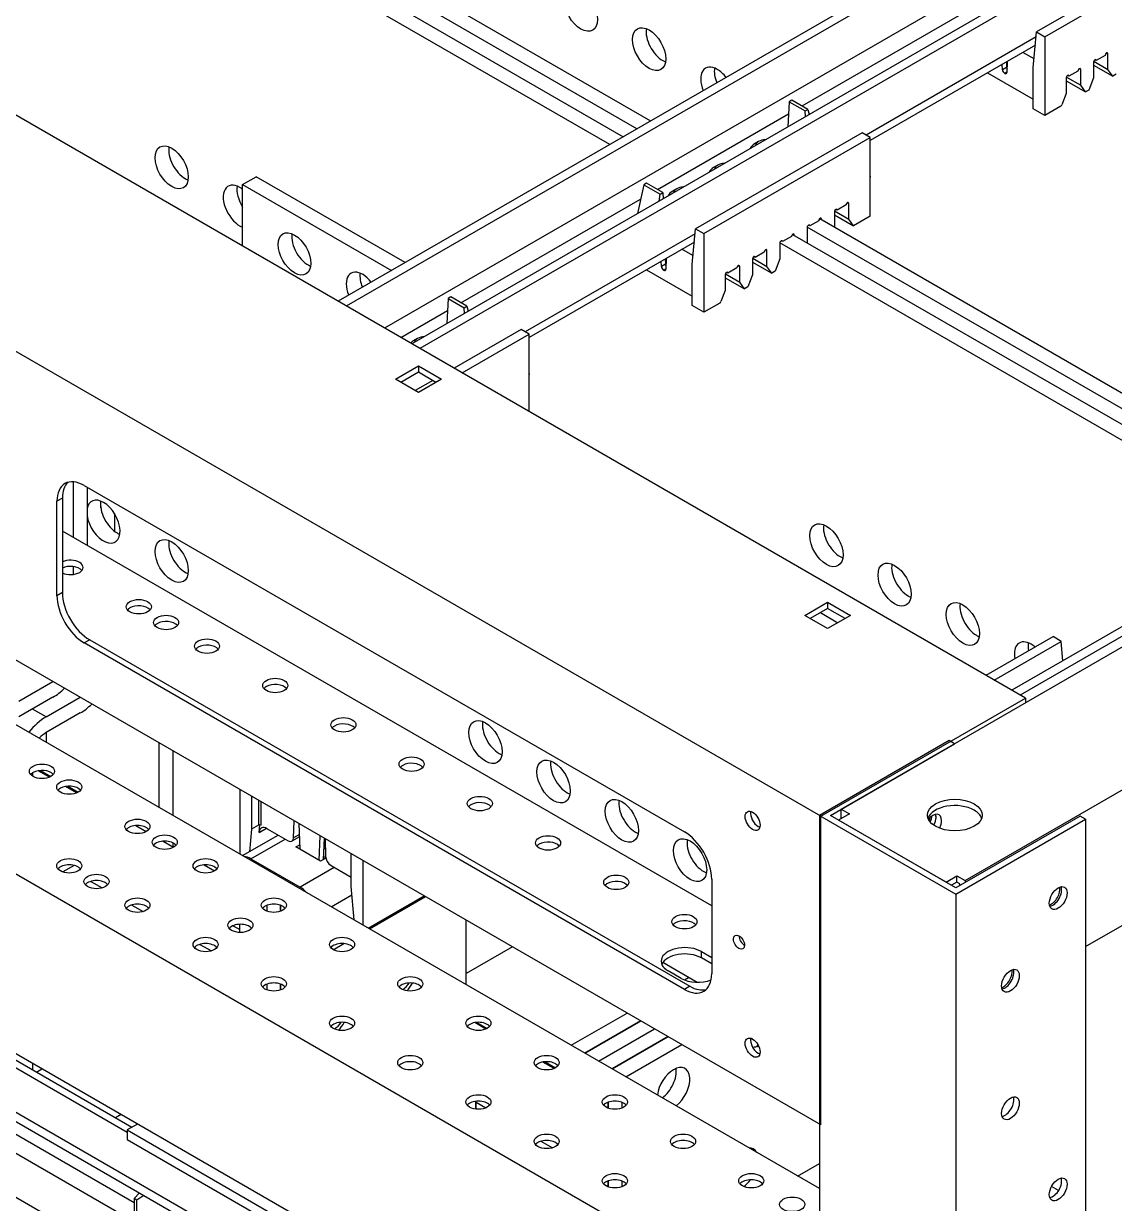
# Model space of a CAD drawing. Header units: millimetres. Extents: x -116965 to 323937, y 291661 to 566926.
# Drawn here: x -14939.5 to -14792.5, y 325545 to 325704 of the extents above; entities that cross this region are included whole.
import ezdxf

# ---------------------------------------------------------------- set-up
doc = ezdxf.new("R2010")
doc.units = ezdxf.units.MM
doc.layers.add('ALPHA', color=255, linetype='Continuous')

msp = doc.modelspace()

# ---------------------------------------------------------------- linework, layer by layer
at = {"layer": 'ALPHA'}
for p, q in [((-14744.8745, 325754.469458), (-14897.118832, 325666.571152)), ((-14743.771413, 325753.832591), (-14896.015746, 325665.934285)), ((-14742.668327, 325748.525363), (-14890.868008, 325662.962237)), ((-14734.94672, 325748.737652), (-14887.191053, 325660.839346)), ((-14733.843634, 325748.100785), (-14886.087967, 325660.202479)), ((-14804.477944, 325613.084911), (-15025.09526, 325740.458377)), ((-14919.728999, 325728.260573), (-14854.99931, 325690.88887)), ((-14923.405955, 325726.137682), (-14858.676265, 325688.765979)), ((-14856.837787, 325689.827424), (-14921.449303, 325727.1309)), ((-14832.055109, 325597.163227), (-15052.672425, 325724.536694)), ((-14860.514743, 325687.704533), (-14925.126258, 325725.008009)), ((-14829.297392, 325598.118528), (-14613.092423, 325722.944525)), ((-14780.540966, 325715.83284), (-14802.970393, 325702.883204)), ((-14801.867306, 325702.246337), (-14779.437879, 325715.195973)), ((-14812.604016, 325588.480603), (-14596.399046, 325713.3066)), ((-14834.592208, 325692.905616), (-14810.393976, 325706.876472)), ((-14803.035171, 325702.208938), (-14825.951363, 325688.978268)), ((-14803.434149, 325698.056016), (-14802.970393, 325702.883204)), ((-14802.970393, 325702.883204), (-14801.867306, 325702.246337)), ((-14801.867306, 325702.246337), (-14801.867306, 325691.631882)), ((-14803.142498, 325701.091776), (-14825.39982, 325688.241505)), ((-14657.73066, 325699.911157), (-14806.298037, 325614.135742)), ((-14656.627573, 325699.27429), (-14805.194951, 325613.498874)), ((-14803.324286, 325699.266321), (-14804.814282, 325700.126571)), ((-14803.317496, 325699.270241), (-14803.324286, 325699.266321)), ((-14794.936246, 325699.030157), (-14795.120093, 325699.136302)), ((-14793.72285, 325699.730711), (-14794.936246, 325699.030157)), ((-14793.539003, 325700.049145), (-14793.355155, 325699.943)), ((-14793.355155, 325697.820109), (-14793.355155, 325699.943)), ((-14807.578056, 325697.781056), (-14807.605114, 325698.515283)), ((-14807.026513, 325698.099489), (-14807.578056, 325697.781056)), ((-14807.302545, 325697.317387), (-14806.974161, 325697.50698)), ((-14806.975992, 325697.447487), (-14807.251938, 325697.288169)), ((-14807.053571, 325698.833717), (-14807.026513, 325698.099489)), ((-14807.039024, 325698.438978), (-14806.947107, 325698.38591)), ((-14806.931148, 325698.904397), (-14806.976334, 325697.43637)), ((-14803.433689, 325698.05575), (-14803.434149, 325698.056016)), ((-14803.433689, 325692.536233), (-14803.433689, 325698.05575)), ((-14797.399806, 325697.60782), (-14798.613201, 325696.907266)), ((-14797.215958, 325697.926254), (-14797.03211, 325697.820109)), ((-14797.03211, 325695.697218), (-14797.03211, 325697.820109)), ((-14795.303941, 325698.817868), (-14795.303941, 325696.694977)), ((-14795.303941, 325698.406898), (-14792.718287, 325696.91407)), ((-14795.281554, 325698.932317), (-14793.355155, 325697.820109)), ((-14792.718287, 325696.91407), (-14793.355155, 325697.820109)), ((-14809.594324, 325697.366812), (-14803.433689, 325693.809968)), ((-14807.251938, 325697.288169), (-14807.302545, 325697.317387)), ((-14798.980896, 325696.694977), (-14798.980896, 325694.572086)), ((-14798.980896, 325696.284007), (-14796.395243, 325694.791179)), ((-14798.95851, 325696.809425), (-14797.03211, 325695.697218)), ((-14798.613201, 325696.907266), (-14798.797049, 325697.013411)), ((-14795.303941, 325696.694977), (-14795.940808, 325695.053547)), ((-14792.263853, 325697.176438), (-14792.718287, 325696.91407)), ((-14798.980896, 325694.572086), (-14799.564691, 325693.067441)), ((-14796.395243, 325694.791179), (-14797.03211, 325695.697218)), ((-14795.940808, 325695.053547), (-14796.395243, 325694.791179)), ((-14836.323034, 325693.480331), (-14836.491808, 325690.110569)), ((-14835.955339, 325693.69262), (-14836.323034, 325693.480331)), ((-14836.323034, 325693.480331), (-14834.154188, 325692.228147)), ((-14833.786492, 325692.440436), (-14835.955339, 325693.69262)), ((-14799.723908, 325692.869373), (-14801.867306, 325691.631882)), ((-14854.080071, 325681.654293), (-14836.404216, 325691.859453)), ((-14834.154188, 325692.228147), (-14833.786492, 325692.440436)), ((-14834.131596, 325691.473238), (-14834.154188, 325692.228147)), ((-14833.786492, 325692.440436), (-14833.609088, 325691.774908)), ((-14801.867306, 325691.631882), (-14803.433689, 325692.536233)), ((-14826.502906, 325689.296701), (-14848.932334, 325676.347066)), ((-14847.829247, 325675.710198), (-14825.39982, 325688.659834)), ((-14840.438567, 325688.107882), (-14840.99011, 325687.789449)), ((-14825.39982, 325688.659834), (-14826.502906, 325689.296701)), ((-14825.39982, 325678.045378), (-14825.39982, 325688.659834)), ((-14845.954, 325684.923546), (-14846.505543, 325684.605112)), ((-14796.388643, 325579.585689), (-14611.658411, 325686.239738)), ((-14909.988176, 325682.301775), (-14908.149698, 325683.363221)), ((-14888.091907, 325671.78285), (-14908.149698, 325683.363221)), ((-14832.055109, 325555.554561), (-15052.672425, 325682.928028)), ((-14909.988176, 325674.001271), (-14909.988176, 325682.301775)), ((-14909.988176, 325682.301775), (-14889.930385, 325670.721404)), ((-14855.918549, 325682.291161), (-14856.78663, 325678.419192)), ((-14855.550853, 325682.50345), (-14855.918549, 325682.291161)), ((-14855.918549, 325682.291161), (-14853.712375, 325681.017426)), ((-14853.34468, 325681.229715), (-14855.550853, 325682.50345)), ((-14851.469433, 325681.739209), (-14852.020976, 325681.420775)), ((-14880.554149, 325666.369477), (-14856.355917, 325680.340333)), ((-14853.851553, 325680.087915), (-14853.712375, 325681.017426)), ((-14853.712375, 325681.017426), (-14853.34468, 325681.229715)), ((-14853.34468, 325681.229715), (-14853.314039, 325680.398249)), ((-14856.78663, 325678.419192), (-14856.787647, 325678.392761)), ((-14856.764248, 325678.40627), (-14856.78663, 325678.419192)), ((-14830.235016, 325678.650402), (-14830.235016, 325676.591198)), ((-14830.212629, 325678.764851), (-14828.28623, 325677.652644)), ((-14829.867321, 325678.862692), (-14830.051168, 325678.968836)), ((-14828.653925, 325679.563246), (-14829.867321, 325678.862692)), ((-14828.470078, 325679.881679), (-14828.28623, 325679.775535)), ((-14828.28623, 325677.652644), (-14828.28623, 325679.775535)), ((-14833.544276, 325676.7398), (-14833.728124, 325676.845945)), ((-14832.330881, 325677.440355), (-14833.544276, 325676.7398)), ((-14832.195644, 325677.723167), (-14767.671622, 325640.470206)), ((-14832.147033, 325677.758788), (-14831.963185, 325677.652644)), ((-14831.963185, 325677.588957), (-14831.963185, 325677.652644)), ((-14830.235016, 325678.239432), (-14827.649362, 325676.746604)), ((-14827.649362, 325676.746604), (-14828.28623, 325677.652644)), ((-14825.39982, 325678.045378), (-14827.649362, 325676.746604)), ((-14848.997112, 325675.672799), (-14871.913304, 325662.442129)), ((-14849.39609, 325671.519877), (-14848.932334, 325676.347066)), ((-14848.932334, 325676.347066), (-14847.829247, 325675.710198)), ((-14847.829247, 325675.710198), (-14847.829247, 325665.095743)), ((-14836.007836, 325675.317463), (-14837.221231, 325674.616909)), ((-14835.872599, 325675.600276), (-14771.348578, 325638.347315)), ((-14835.823988, 325675.635897), (-14835.64014, 325675.529753)), ((-14835.64014, 325675.466066), (-14835.64014, 325675.529753)), ((-14833.911971, 325676.527511), (-14833.911971, 325674.468307)), ((-14769.5101, 325639.40876), (-14833.905428, 325676.58742)), ((-14849.104439, 325674.555637), (-14871.361761, 325661.705366)), ((-14849.286227, 325672.730182), (-14850.776223, 325673.590432)), ((-14837.588927, 325674.40462), (-14837.588927, 325672.281729)), ((-14773.187055, 325637.285869), (-14837.582384, 325674.464529)), ((-14837.221231, 325674.616909), (-14837.405079, 325674.723054)), ((-14853.539997, 325671.244917), (-14853.567055, 325671.979144)), ((-14853.015511, 325672.297578), (-14852.988454, 325671.563351)), ((-14852.893089, 325672.368259), (-14852.938275, 325670.900231)), ((-14849.279437, 325672.734102), (-14849.286227, 325672.730182)), ((-14841.265882, 325672.281729), (-14841.265882, 325670.158838)), ((-14841.243495, 325672.396178), (-14839.317096, 325671.28397)), ((-14840.898186, 325672.494018), (-14841.082034, 325672.600163)), ((-14839.684791, 325673.194572), (-14840.898186, 325672.494018)), ((-14839.500943, 325673.513006), (-14839.317096, 325673.406861)), ((-14839.317096, 325671.28397), (-14839.317096, 325673.406861)), ((-14837.588927, 325672.281729), (-14838.225794, 325670.640299)), ((-14855.556265, 325670.830673), (-14849.39563, 325667.273829)), ((-14852.988454, 325671.563351), (-14853.539997, 325671.244917)), ((-14853.264486, 325670.781248), (-14852.936101, 325670.970841)), ((-14853.213878, 325670.75203), (-14853.264486, 325670.781248)), ((-14852.937932, 325670.911348), (-14853.213878, 325670.75203)), ((-14853.000965, 325671.902839), (-14852.909048, 325671.849771)), ((-14849.39563, 325671.519611), (-14849.39609, 325671.519877)), ((-14849.39563, 325666.000094), (-14849.39563, 325671.519611)), ((-14844.575142, 325670.371127), (-14844.758989, 325670.477272)), ((-14843.361746, 325671.071681), (-14844.575142, 325670.371127)), ((-14843.177899, 325671.390115), (-14842.994051, 325671.28397)), ((-14842.994051, 325669.161079), (-14842.994051, 325671.28397)), ((-14841.265882, 325671.870759), (-14838.680228, 325670.377931)), ((-14838.680228, 325670.377931), (-14839.317096, 325671.28397)), ((-14838.225794, 325670.640299), (-14838.680228, 325670.377931)), ((-14844.942837, 325670.158838), (-14844.942837, 325668.035947)), ((-14844.942837, 325669.747868), (-14842.357184, 325668.25504)), ((-14844.920451, 325670.273287), (-14842.994051, 325669.161079)), ((-14842.357184, 325668.25504), (-14842.994051, 325669.161079)), ((-14841.265882, 325670.158838), (-14841.902749, 325668.517408)), ((-14844.942837, 325668.035947), (-14845.526632, 325666.531303)), ((-14841.902749, 325668.517408), (-14842.357184, 325668.25504)), ((-14882.284975, 325666.944192), (-14882.453749, 325663.57443)), ((-14881.91728, 325667.156481), (-14882.284975, 325666.944192)), ((-14882.284975, 325666.944192), (-14880.116128, 325665.692008)), ((-14879.748433, 325665.904297), (-14881.91728, 325667.156481)), ((-14880.116128, 325665.692008), (-14879.748433, 325665.904297)), ((-14880.093537, 325664.937099), (-14880.116128, 325665.692008)), ((-14879.748433, 325665.904297), (-14879.571028, 325665.238769)), ((-14847.829247, 325665.095743), (-14849.39563, 325666.000094)), ((-14845.685849, 325666.333234), (-14847.829247, 325665.095743)), ((-14832.238957, 325546.956852), (-15035.298811, 325664.193514)), ((-14888.661835, 325661.688502), (-14882.366156, 325665.323314)), ((-14872.464847, 325662.760562), (-14881.491772, 325657.548865)), ((-14871.361761, 325662.123695), (-14872.464847, 325662.760562)), ((-14886.400508, 325661.571743), (-14886.952051, 325661.25331)), ((-14880.388686, 325656.911997), (-14871.361761, 325662.123695)), ((-14871.361761, 325651.7003), (-14871.361761, 325662.123695)), ((-14889.378841, 325656.073456), (-14886.290199, 325657.856684)), ((-14886.290199, 325657.856684), (-14886.290199, 325657.007528)), ((-14886.290199, 325657.856684), (-14883.201557, 325656.073456)), ((-14886.290199, 325654.290227), (-14889.378841, 325656.073456)), ((-14886.290199, 325657.007528), (-14888.64345, 325655.648877)), ((-14883.936948, 325655.648877), (-14886.290199, 325657.007528)), ((-14883.201557, 325656.073456), (-14886.290199, 325654.290227)), ((-14884.359798, 325655.89301), (-14886.713049, 325654.534359)), ((-14832.330881, 325526.842459), (-15052.764349, 325654.109781)), ((-14932.785298, 325634.727785), (-14932.785298, 325642.23722)), ((-14931.332901, 325641.743941), (-14850.439885, 325595.040336)), ((-14930.946821, 325641.521037), (-14930.946821, 325633.66634)), ((-14934.274465, 325640.045628), (-14935.009856, 325639.621049)), ((-14935.009856, 325626.883703), (-14935.009856, 325639.621049)), ((-14934.274465, 325640.045628), (-14934.274465, 325627.308281)), ((-14929.108343, 325638.74005), (-14929.108343, 325639.639083)), ((-14927.269865, 325637.978115), (-14927.269865, 325635.590751)), ((-14846.76293, 325585.062748), (-14934.274465, 325635.587556)), ((-14932.785298, 325629.754987), (-14932.785298, 325630.80567)), ((-14832.330881, 325502.6415), (-15052.764349, 325629.908823)), ((-14934.274465, 325627.308281), (-14935.009856, 325626.883703)), ((-14834.224513, 325624.230089), (-14831.13587, 325626.013317)), ((-14831.13587, 325626.013317), (-14831.13587, 325625.164161)), ((-14831.13587, 325626.013317), (-14828.047228, 325624.230089)), ((-14831.13587, 325625.164161), (-14833.489121, 325623.805511)), ((-14832.110263, 325624.601595), (-14829.757012, 325623.242944)), ((-14828.782619, 325623.805511), (-14831.13587, 325625.164161)), ((-14831.13587, 325622.44686), (-14834.224513, 325624.230089)), ((-14828.047228, 325624.230089), (-14831.13587, 325622.44686)), ((-14809.791145, 325616.152488), (-14800.76422, 325621.364186)), ((-14799.661133, 325620.727319), (-14800.76422, 325621.364186)), ((-14930.59751, 325620.939608), (-14931.332901, 325620.515029)), ((-14850.439885, 325573.811425), (-14931.332901, 325620.515029)), ((-14930.59751, 325620.939608), (-14849.704494, 325574.236003)), ((-14808.688058, 325615.515621), (-14799.661133, 325620.727319)), ((-14799.433823, 325618.098798), (-14799.661133, 325620.727319)), ((-14940.139209, 325612.670947), (-14935.5614, 325615.313946)), ((-14935.543015, 325613.20167), (-14940.139209, 325610.548056)), ((-14936.462254, 325610.548056), (-14931.884444, 325613.191055)), ((-14936.462254, 325610.548056), (-14938.300731, 325611.609501)), ((-14832.055109, 325597.163227), (-14804.477944, 325613.084911)), ((-14804.477944, 325613.084911), (-14804.477944, 325612.448043)), ((-14931.86606, 325611.078778), (-14936.462254, 325608.425165)), ((-14936.425484, 325607.108972), (-14936.425484, 325608.446393)), ((-14921.221274, 325598.330817), (-14921.221274, 325607.034671)), ((-14814.773419, 325607.353105), (-14832.238957, 325597.269372)), ((-14830.768175, 325597.269372), (-14814.038028, 325606.928526)), ((-14814.038028, 325606.928526), (-14814.773419, 325607.353105)), ((-14919.382796, 325605.973225), (-14919.382796, 325597.269372)), ((-14938.319116, 325602.99674), (-14938.319116, 325602.581038)), ((-14936.035246, 325602.425597), (-14937.540756, 325603.294803)), ((-14937.23873, 325603.332718), (-14935.837171, 325602.523527)), ((-14932.358291, 325600.302705), (-14933.863801, 325601.171912)), ((-14933.561775, 325601.209827), (-14932.160216, 325600.400636)), ((-14910.337486, 325592.04706), (-14910.337486, 325600.750913)), ((-14908.771104, 325599.846562), (-14908.771104, 325595.409719)), ((-14907.851865, 325599.315839), (-14907.851865, 325595.940442)), ((-14907.484169, 325595.940442), (-14907.484169, 325599.10355)), ((-14832.238957, 325597.269372), (-14813.85418, 325586.654916)), ((-14832.238957, 325597.269372), (-14832.238957, 325172.69115)), ((-14813.85418, 325587.504073), (-14830.768175, 325597.269372)), ((-14828.194306, 325597.481661), (-14829.665088, 325596.632504)), ((-14829.297392, 325596.844794), (-14829.297392, 325598.118528)), ((-14829.297392, 325598.118528), (-14828.194306, 325597.481661)), ((-14924.369387, 325595.902599), (-14922.967828, 325595.093408)), ((-14907.851865, 325595.940442), (-14908.771104, 325595.409719)), ((-14907.838409, 325595.94768), (-14908.770644, 325595.409454)), ((-14907.771377, 325594.965668), (-14907.673508, 325595.984375)), ((-14903.11661, 325594.238351), (-14903.045734, 325596.541018)), ((-14902.391266, 325596.163161), (-14902.264172, 325592.714386)), ((-14832.055109, 325555.554561), (-14832.055109, 325597.163227)), ((-14815.177884, 325588.268313), (-14829.665088, 325596.632504)), ((-14797.124034, 325597.163227), (-14813.85418, 325587.504073)), ((-14813.85418, 325586.654916), (-14796.388643, 325596.738649)), ((-14796.388643, 325596.738649), (-14797.124034, 325597.163227)), ((-14796.388643, 325596.738649), (-14796.388643, 325172.160427)), ((-14925.63362, 325595.414781), (-14925.63362, 325595.302758)), ((-14909.982764, 325591.84226), (-14905.184337, 325594.612633)), ((-14908.770644, 325595.409454), (-14909.062294, 325592.373694)), ((-14908.866704, 325591.431421), (-14904.27051, 325594.085035)), ((-14908.771104, 325595.409719), (-14908.770644, 325595.409454)), ((-14907.771377, 325594.965668), (-14906.789637, 325595.532476)), ((-14906.674333, 325595.472883), (-14903.851553, 325593.84315)), ((-14902.325281, 325594.372611), (-14903.331553, 325593.79164)), ((-14902.336922, 325594.688504), (-14903.11661, 325594.238351)), ((-14899.658329, 325591.209902), (-14899.531235, 325594.511921)), ((-14899.003672, 325594.207332), (-14899.114416, 325591.330101)), ((-14898.876767, 325594.134064), (-14898.805892, 325591.749557)), ((-14920.692431, 325593.779708), (-14919.290873, 325592.970517)), ((-14919.382796, 325593.550512), (-14919.382796, 325593.02359)), ((-14902.799728, 325593.02359), (-14902.286487, 325593.31991)), ((-14899.490468, 325591.112988), (-14902.799728, 325593.02359)), ((-14898.834671, 325592.717811), (-14899.056083, 325592.845643)), ((-14898.845308, 325593.075684), (-14899.042839, 325593.189729)), ((-14908.866704, 325591.431421), (-14902.248185, 325587.610217)), ((-14898.776973, 325591.524925), (-14899.490468, 325591.112988)), ((-14898.782988, 325591.55368), (-14899.098793, 325591.73601)), ((-14895.357571, 325587.665412), (-14895.357571, 325592.102255)), ((-14893.791188, 325591.197903), (-14893.791188, 325582.49405)), ((-14998.437335, 325590.688409), (-14832.238957, 325494.733731)), ((-14998.437335, 325589.414675), (-14832.238957, 325493.459996)), ((-14934.826009, 325589.99553), (-14934.826009, 325590.107554)), ((-14932.706557, 325590.52795), (-14934.237655, 325589.64397)), ((-14915.176999, 325590.595371), (-14913.77544, 325589.786181)), ((-14897.651991, 325590.263831), (-14902.248185, 325587.610217)), ((-14898.070949, 325590.505716), (-14895.357571, 325588.939147)), ((-14930.447611, 325588.37283), (-14928.908931, 325587.484472)), ((-14895.357571, 325587.665943), (-14895.358031, 325587.665678)), ((-14895.358031, 325587.665678), (-14895.357571, 325587.665412)), ((-14894.969635, 325583.174426), (-14895.358031, 325587.665678)), ((-14846.76293, 325588.671663), (-14846.76293, 325575.934316)), ((-14815.177884, 325588.268313), (-14813.707102, 325589.11747)), ((-14813.707102, 325588.268313), (-14814.442493, 325587.843735)), ((-14813.707102, 325589.11747), (-14812.604016, 325588.480603)), ((-14813.707102, 325588.268313), (-14813.707102, 325589.11747)), ((-14813.339407, 325588.056024), (-14813.707102, 325588.268313)), ((-14813.339407, 325587.801277), (-14813.339407, 325588.056024)), ((-14812.604016, 325588.480603), (-14812.604016, 325588.225856)), ((-14898.038071, 325584.945989), (-14895.261468, 325586.549062)), ((-14893.074182, 325582.080086), (-14885.536423, 325586.432013)), ((-14892.890334, 325581.973941), (-14885.352575, 325586.325868)), ((-14813.85418, 325586.654916), (-14813.85418, 325162.076694)), ((-14924.932178, 325585.188493), (-14923.393498, 325584.300135)), ((-14906.697301, 325584.350133), (-14906.697301, 325585.138495)), ((-14906.697301, 325584.350133), (-14906.697301, 325585.138495)), ((-14904.858823, 325585.138495), (-14904.858823, 325584.350133)), ((-14904.858823, 325584.350133), (-14904.858823, 325585.138495)), ((-14879.855527, 325574.448292), (-14879.855527, 325583.152146)), ((-14993.289597, 325582.196845), (-14832.238957, 325489.214214)), ((-14911.279268, 325582.40092), (-14910.374256, 325581.878411)), ((-14910.374256, 325581.487929), (-14910.374256, 325582.587327)), ((-14915.73979, 325579.881265), (-14914.20111, 325578.992908)), ((-14897.762158, 325579.161192), (-14896.346672, 325579.978424)), ((-14998.437335, 325579.224797), (-14832.238957, 325483.270119)), ((-14873.604703, 325579.543231), (-14879.855527, 325575.934316)), ((-14848.160173, 325578.057207), (-14848.160173, 325578.906364)), ((-14848.160173, 325578.906364), (-14846.76293, 325578.099665)), ((-14848.740312, 325574.762007), (-14853.358052, 325577.42806)), ((-14846.76293, 325577.250509), (-14848.160173, 325578.057207)), ((-14850.88112, 325575.297449), (-14852.646058, 325576.316436)), ((-14850.439885, 325575.08516), (-14849.869957, 325575.414208)), ((-14906.697301, 325573.735678), (-14906.697301, 325574.52404)), ((-14906.697301, 325573.735678), (-14906.697301, 325574.52404)), ((-14904.858823, 325574.52404), (-14904.858823, 325573.735678)), ((-14904.858823, 325573.735678), (-14904.858823, 325574.52404)), ((-14849.704494, 325574.236003), (-14850.439885, 325573.811425)), ((-14865.69925, 325566.275162), (-14858.161491, 325570.627088)), ((-14877.203962, 325568.459339), (-14878.709472, 325569.328546)), ((-14878.407446, 325569.36646), (-14877.005887, 325568.557269)), ((-14863.860772, 325565.213716), (-14856.323014, 325569.565643)), ((-14856.323014, 325569.565643), (-14863.860772, 325565.213716)), ((-14862.022294, 325564.15227), (-14854.484536, 325568.504197)), ((-14862.022294, 325564.15227), (-14854.484536, 325568.504197)), ((-14860.183817, 325563.090825), (-14852.646058, 325567.442752)), ((-14852.646058, 325567.442752), (-14860.183817, 325563.090825)), ((-14960.893637, 325566.040498), (-14924.622458, 325545.099323)), ((-14942.896925, 325565.621431), (-14924.903641, 325555.233003)), ((-14858.345339, 325562.029379), (-14850.807581, 325566.381306)), ((-14942.896925, 325564.566234), (-14925.541696, 325554.546188)), ((-14938.319116, 325563.833837), (-14938.319116, 325562.978431)), ((-14868.011573, 325563.152111), (-14869.517084, 325564.021318)), ((-14869.215058, 325564.059232), (-14867.813499, 325563.250042)), ((-14937.772985, 325562.663122), (-14937.032182, 325563.090825)), ((-14878.58197, 325558.702655), (-14878.58197, 325557.68216)), ((-14878.505818, 325558.59651), (-14877.203962, 325557.844883)), ((-14878.505818, 325557.673045), (-14878.505818, 325558.59651)), ((-14860.73536, 325557.813994), (-14860.73536, 325558.602356)), ((-14860.73536, 325558.602356), (-14860.73536, 325557.813994)), ((-14858.896882, 325558.602356), (-14858.896882, 325557.813994)), ((-14926.369011, 325556.934441), (-14927.109814, 325556.506738)), ((-14924.162838, 325555.660706), (-14925.541696, 325554.864622)), ((-14925.541696, 325554.864622), (-14925.541696, 325553.590887)), ((-14925.541696, 325554.864622), (-14903.112269, 325541.914986)), ((-14925.541696, 325553.590887), (-14903.112269, 325540.641251)), ((-14869.777849, 325553.345126), (-14868.239169, 325552.456769)), ((-14835.180521, 325548.655165), (-14832.238957, 325550.353478)), ((-14860.73536, 325547.199539), (-14860.73536, 325547.987901)), ((-14860.73536, 325547.987901), (-14860.73536, 325547.199539)), ((-14858.896882, 325547.987901), (-14858.896882, 325547.199539)), ((-14924.622458, 325545.630045), (-14923.886928, 325546.372977)), ((-14800.012945, 325546.692935), (-14800.963951, 325547.241998)), ((-14924.254762, 325545.417756), (-14924.622458, 325545.630045)), ((-14924.622458, 325545.630045), (-14924.622458, 325543.082576)), ((-14923.285731, 325546.025876), (-14924.254762, 325545.417756)), ((-14924.254762, 325542.870287), (-14924.254762, 325545.417756))]:
    msp.add_line(p, q, dxfattribs=at)
for centre, major_axis, start_param, end_param in [((-14864.39393, 325705.865866), (-1.586, 2.747033), 0.7853981634, 7.0685834706), ((-14855.201542, 325700.558639), (-1.586, 2.747033), 0.7853981634, 7.0685834706), ((-14853.363065, 325701.620084), (-1.586, 2.747033), 0.6182324985, 2.3561944902), ((-14853.363065, 325701.620084), (-1.586, 2.747033), 2.3561944902, 2.5233601551), ((-14803.324286, 325700.540056), (-0.78, 1.351), 2.3561944902, 2.3617043931), ((-14795.120093, 325698.924013), (0.13, 0.225167), 5.4977871438, 8.6393797974), ((-14793.539003, 325699.836856), (0.13, 0.225167), 5.4977871438, 8.6393797974), ((-14846.009154, 325695.251411), (-1.586, 2.747033), 5.4977871438, 7.6259687037), ((-14844.170677, 325696.312856), (-1.586, 2.747033), 0.6182324985, 1.3427833965), ((-14846.009154, 325695.251411), (-1.586, 2.747033), 4.9404019106, 5.4977871438), ((-14807.302545, 325697.635821), (-0.195, 0.33775), 0.8288490588, 2.3561944902), ((-14807.251938, 325697.606603), (-0.195, 0.33775), 2.3561944902, 3.8920842319), ((-14806.751001, 325697.954255), (-0.195, 0.33775), 0.8288490588, 1.4798786113), ((-14797.215958, 325697.713965), (0.13, 0.225167), 5.4977871438, 8.6393797974), ((-14798.797049, 325696.801121), (0.13, 0.225167), 5.4977871438, 8.6393797974), ((-14799.723908, 325693.081662), (0.13, 0.225167), 3.926990817, 4.9741883682), ((-14919.548259, 325684.636955), (-1.586, 2.747033), 0.7853981634, 7.0685834706), ((-14839.37225, 325687.492244), (-1.508, 0), 4.8150711722, 6.1805031154), ((-14917.709782, 325685.698401), (-1.586, 2.747033), 0.6182324985, 2.3561944902), ((-14839.37225, 325686.855377), (-2.288, 0), 5.4977871438, 6.048268686), ((-14844.887683, 325684.307907), (-1.508, 0), 4.8150711722, 6.1805031154), ((-14917.709782, 325685.698401), (-1.586, 2.747033), 2.3561944902, 2.5233601551), ((-14844.887683, 325683.67104), (-2.288, 0), 5.4977871438, 6.048268686), ((-14827.624378, 325684.636955), (-1.586, 2.747033), 3.7988663185, 4.0551153155), ((-14910.355871, 325679.329728), (-1.586, 2.747033), 5.4977871438, 8.8040575241), ((-14908.517394, 325680.391173), (-1.586, 2.747033), 0.6182324985, 1.6410351767), ((-14910.355871, 325679.329728), (-1.586, 2.747033), 5.333109417, 5.4977871438), ((-14850.403116, 325681.123571), (-1.508, 0), 4.8150711722, 6.1805031154), ((-14850.403116, 325680.486703), (-2.288, 0), 5.4977871438, 6.048268686), ((-14828.470078, 325679.66939), (0.13, 0.225167), 5.4977871438, 8.6393797974), ((-14830.051168, 325678.756547), (0.13, 0.225167), 5.4977871438, 8.6393797974), ((-14833.728124, 325676.633656), (0.13, 0.225167), 5.4977871438, 8.6393797974), ((-14832.147033, 325677.546499), (0.13, 0.225167), 5.4977871438, 8.6393797974), ((-14903.001961, 325672.961054), (-1.56, 2.701999), 0.7853981634, 7.0685834706), ((-14901.163483, 325674.0225), (-1.56, 2.701999), 0.6301372461, 2.5114554075), ((-14835.823988, 325675.423608), (0.13, 0.225167), 5.4977871438, 8.6393797974), ((-14839.500943, 325673.300717), (0.13, 0.225167), 5.4977871438, 8.6393797974), ((-14837.405079, 325674.510765), (0.13, 0.225167), 5.4977871438, 8.6393797974), ((-14849.286227, 325674.003917), (-0.78, 1.351), 2.3561944902, 2.3617043931), ((-14841.082034, 325672.387874), (0.13, 0.225167), 5.4977871438, 8.6393797974), ((-14893.809573, 325667.653827), (-1.56, 2.701999), 4.9442711294, 7.0685834706), ((-14891.971095, 325668.715272), (-1.56, 2.701999), 0.6301372461, 1.3389141778), ((-14853.264486, 325671.099682), (-0.195, 0.33775), 0.8288490588, 2.3561944902), ((-14853.213878, 325671.070464), (-0.195, 0.33775), 2.3561944902, 3.8920842319), ((-14852.712942, 325671.418116), (-0.195, 0.33775), 0.8288490588, 1.4798786113), ((-14844.758989, 325670.264983), (0.13, 0.225167), 5.4977871438, 8.6393797974), ((-14843.177899, 325671.177826), (0.13, 0.225167), 5.4977871438, 8.6393797974), ((-14893.809573, 325667.653827), (-1.56, 2.701999), 0.7853981634, 1.3389141778), ((-14845.685849, 325666.545523), (0.13, 0.225167), 3.926990817, 4.9741883682), ((-14885.334191, 325660.319238), (-2.288, 0), 5.4977871438, 5.7977184135), ((-14885.334191, 325660.956105), (-1.508, 0), 4.8150711721, 6.1805031154), ((-14873.586319, 325658.100817), (-1.586, 2.747033), 3.7988663185, 4.0551153155), ((-14931.332901, 325637.498158), (-2.6, 4.503332), 5.4977871438, 7.0685834706), ((-14930.59751, 325637.922737), (-2.6, 4.503332), 0.1418970546, 0.7853981634), ((-14928.740648, 325636.871905), (-1.586, 2.747033), 5.4977871438, 6.8872636962), ((-14928.740648, 325636.871905), (-1.586, 2.747033), 0.9667179378, 5.4977871438), ((-14926.90217, 325637.933351), (-1.586, 2.747033), 0.6182324985, 2.3561944902), ((-14831.301333, 325633.687569), (-1.586, 2.747033), 0.7853981634, 7.0685834706), ((-14829.462855, 325634.749014), (-1.586, 2.747033), 0.6182324985, 2.3561944902), ((-14926.90217, 325637.933351), (-1.586, 2.747033), 2.3561944902, 2.5233601551), ((-14919.548259, 325631.564678), (-1.586, 2.747033), 0.7853981634, 7.0685834706), ((-14917.709782, 325632.626123), (-1.586, 2.747033), 0.6182324985, 2.3561944902), ((-14933.171379, 325630.704907), (-1.69, 0), 0.8596351127, 5.4235501945), ((-14933.171379, 325629.85575), (-1.69, 0), 3.5917893435, 5.4235501945), ((-14829.462855, 325634.749014), (-1.586, 2.747033), 2.3561944902, 2.5233601551), ((-14822.108945, 325628.380341), (-1.586, 2.747033), 0.7853981634, 7.0685834706), ((-14820.270467, 325629.441787), (-1.586, 2.747033), 0.6182324985, 2.3561944902), ((-14917.709782, 325632.626123), (-1.586, 2.747033), 2.3561944902, 2.5233601551), ((-14931.332901, 325624.760812), (-2.6, 4.503332), 0.7853981634, 2.3561944902), ((-14930.59751, 325625.18539), (-2.6, 4.503332), 0.7853981634, 2.3561944902), ((-14923.97899, 325625.397679), (-1.69, 0), 2.3561944902, 8.6393797974), ((-14820.270467, 325629.441787), (-1.586, 2.747033), 2.3561944902, 2.5233601551), ((-14812.916557, 325623.073113), (-1.586, 2.747033), 0.7853981634, 7.0685834706), ((-14811.078079, 325624.134559), (-1.586, 2.747033), 0.6182324985, 2.3561944902), ((-14923.97899, 325624.548523), (-1.69, 0), 5.4977871438, 5.8329886172), ((-14923.97899, 325624.548523), (-1.69, 0), 3.5917893435, 5.4977871438), ((-14920.302035, 325623.274788), (-1.69, 0), 2.3561944902, 8.6393797974), ((-14920.302035, 325622.425631), (-1.69, 0), 5.4977871438, 5.8329886172), ((-14920.302035, 325622.425631), (-1.69, 0), 3.5917893435, 5.4977871438), ((-14914.786602, 325620.090451), (-1.69, 0), 2.3561944902, 8.6393797974), ((-14811.078079, 325624.134559), (-1.586, 2.747033), 2.3561944902, 2.5233601551), ((-14914.786602, 325619.241295), (-1.69, 0), 5.4977871438, 5.8329886172), ((-14914.786602, 325619.241295), (-1.69, 0), 3.5917893435, 5.4977871438), ((-14803.724169, 325617.765885), (-1.586, 2.747033), 5.4977871438, 7.3119935249), ((-14801.885691, 325618.827331), (-1.586, 2.747033), 0.6182324985, 1.0288082178), ((-14803.724169, 325617.765885), (-1.586, 2.747033), 5.2543770894, 5.4977871438), ((-14905.594214, 325614.783223), (-1.69, 0), 2.3561944902, 8.6393797974), ((-14905.594214, 325613.934067), (-1.69, 0), 3.5917893435, 5.4977871438), ((-14935.543015, 325618.508897), (3.25, 5.629165), 3.926990817, 4.2711141807), ((-14905.594214, 325613.934067), (-1.69, 0), 5.4977871438, 5.8329886172), ((-14931.86606, 325616.386006), (3.25, 5.629165), 3.926990817, 4.2711141807), ((-14936.462254, 325605.240828), (3.25, 5.629165), 0.7853981634, 1.3163289075), ((-14896.401826, 325609.475996), (-1.69, 0), 2.3561944902, 8.6393797974), ((-14877.263274, 325607.15143), (-1.586, 2.747033), 0.7853981634, 7.0685834706), ((-14936.462254, 325605.240828), (1.95, 3.377499), 0.7853981634, 1.1378467786), ((-14896.401826, 325608.626839), (-1.69, 0), 5.4977871438, 5.8329886172), ((-14896.401826, 325608.626839), (-1.69, 0), 3.5917893435, 5.4977871438), ((-14875.424796, 325608.212875), (-1.586, 2.747033), 0.6182324985, 2.3561944902), ((-14887.209438, 325604.168768), (-1.69, 0), 2.3561944902, 8.6393797974), ((-14875.424796, 325608.212875), (-1.586, 2.747033), 2.3561944902, 2.5233601551), ((-14937.032182, 325603.213467), (-1.69, 0), 5.4977871438, 11.780972451), ((-14887.209438, 325603.319611), (-1.69, 0), 5.4977871438, 5.8329886172), ((-14887.209438, 325603.319611), (-1.69, 0), 3.5917893435, 5.4977871438), ((-14868.070886, 325601.844202), (-1.586, 2.747033), 0.7853981634, 7.0685834706), ((-14866.232408, 325602.905648), (-1.586, 2.747033), 0.6182324985, 2.3561944902), ((-14937.032182, 325602.36431), (-1.69, 0), 5.4977871438, 5.8329886172), ((-14937.032182, 325602.36431), (-1.69, 0), 3.5917893435, 5.4977871438), ((-14933.355226, 325601.090576), (-1.69, 0), 5.4977871438, 11.780972451), ((-14933.355226, 325600.241419), (-1.69, 0), 5.4977871438, 5.8329886172), ((-14933.355226, 325600.241419), (-1.69, 0), 3.5917893435, 5.4977871438), ((-14878.01705, 325598.86154), (-1.69, 0), 2.3561944902, 8.6393797974), ((-14878.01705, 325598.012384), (-1.69, 0), 3.5917893435, 5.4977871438), ((-14866.232408, 325602.905648), (-1.586, 2.747033), 2.3561944902, 2.5233601551), ((-14858.878498, 325596.536974), (-1.586, 2.747033), 0.7853981634, 7.0685834706), ((-14857.04002, 325597.59842), (-1.586, 2.747033), 0.6182324985, 2.3561944902), ((-14814.001259, 325597.31183), (-3.692, 0), 2.3561944902, 8.6393797974), ((-14878.01705, 325598.012384), (-1.69, 0), 5.4977871438, 5.8329886172), ((-14841.247497, 325596.52636), (-0.715, 1.238416), 0.7853981634, 7.0685834706), ((-14840.512106, 325596.950938), (-0.715, 1.238416), 0.5401439777, 0.7853981634), ((-14840.512106, 325596.950938), (-0.715, 1.238416), 0.7853981634, 2.6014486759), ((-14814.001259, 325596.462673), (-3.692, 0), 3.926990817, 6.0826591128), ((-14816.979592, 325595.889493), (0.845, 1.463583), 5.4977871438, 7.5804186019), ((-14818.266527, 325596.632504), (0.845, 1.463583), 4.8586235436, 5.4175617027), ((-14817.714983, 325596.314071), (0.845, 1.463583), 4.7826868451, 5.8329886172), ((-14817.714983, 325596.314071), (0.845, 1.463583), 5.4977871438, 5.8329886172), ((-14814.001259, 325596.462673), (-3.692, 0), 3.342118848, 3.926990817), ((-14924.162838, 325595.783348), (-1.69, 0), 2.3561944902, 8.6393797974), ((-14924.162838, 325594.934192), (-1.69, 0), 3.5917893435, 5.8329886172), ((-14907.668017, 325595.834297), (-0.26, 0), 5.427038432, 5.4977871438), ((-14907.668017, 325595.834297), (-0.26, 0), 3.926990817, 5.427038432), ((-14906.674333, 325594.199148), (-0.78, 1.351), 5.4977871438, 6.9638637155), ((-14818.450374, 325596.738649), (0.845, 1.463583), 4.9148385189, 5.2274041124), ((-14817.714983, 325596.314071), (0.845, 1.463583), 4.7826868451, 5.4977871438), ((-14816.979592, 325595.889493), (0.845, 1.463583), 4.8068754969, 5.4977871438), ((-14920.485883, 325593.660457), (-1.69, 0), 2.3561944902, 8.6393797974), ((-14903.851553, 325594.692306), (-0.52, 0.900666), 2.3561944902, 3.8920842319), ((-14868.824662, 325593.554312), (-1.69, 0), 2.3561944902, 8.6393797974), ((-14857.04002, 325597.59842), (-1.586, 2.747033), 2.3561944902, 2.5233601551), ((-14849.686109, 325591.229747), (-1.586, 2.747033), 0.7853981634, 7.0685834706), ((-14850.439885, 325590.794554), (-2.6, 4.503332), 3.926990817, 5.4977871438), ((-14920.485883, 325592.8113), (-1.69, 0), 3.5917893435, 5.8329886172), ((-14868.824662, 325592.705156), (-1.69, 0), 5.4977871438, 5.8329886172), ((-14868.824662, 325592.705156), (-1.69, 0), 3.5917893435, 5.4977871438), ((-14847.847632, 325592.291192), (-1.586, 2.747033), 0.6182324985, 2.3561944902), ((-14933.355226, 325590.47612), (-1.69, 0), 2.3561944902, 8.6393797974), ((-14914.97045, 325590.47612), (-1.69, 0), 2.3561944902, 8.6393797974), ((-14908.866704, 325588.883952), (-1.56, 2.701999), 5.4977871438, 5.9293016995), ((-14898.070949, 325591.354873), (-0.52, 0.900666), 0.8203047484, 2.3561944902), ((-14933.355226, 325589.626964), (-1.69, 0), 3.5917893435, 5.8329886172), ((-14929.678271, 325588.353229), (-1.69, 0), 2.3561944902, 8.6393797974), ((-14914.97045, 325589.626964), (-1.69, 0), 3.5917893435, 5.8329886172), ((-14859.632273, 325588.247085), (-1.69, 0), 2.3561944902, 8.6393797974), ((-14847.847632, 325592.291192), (-1.586, 2.747033), 2.3561944902, 2.5233601551), ((-14929.678271, 325587.504073), (-1.69, 0), 3.5917893435, 5.8329886172), ((-14859.632273, 325587.397928), (-1.69, 0), 5.4977871438, 5.8329886172), ((-14859.632273, 325587.397928), (-1.69, 0), 3.5917893435, 5.4977871438), ((-14800.065598, 325586.124193), (0.845, 1.463583), 2.3561944902, 8.6393797974), ((-14924.162838, 325585.168892), (-1.69, 0), 2.3561944902, 8.6393797974), ((-14905.778062, 325585.168892), (-1.69, 0), 2.3561944902, 8.6393797974), ((-14902.248185, 325585.062748), (-1.56, 2.701999), 5.0662725881, 5.4977871438), ((-14801.021607, 325586.676145), (0.845, 1.463583), 3.7428568703, 5.6819210905), ((-14800.800989, 325586.548772), (0.845, 1.463583), 3.5917893435, 5.8329886172), ((-14924.162838, 325584.319736), (-1.69, 0), 3.5917893435, 5.8329886172), ((-14905.778062, 325584.319736), (-1.69, 0), 3.5917893435, 5.8329886172), ((-14910.282332, 325582.462206), (-1.69, 0), 2.3561944902, 8.6393797974), ((-14850.439885, 325582.939857), (-1.69, 0), 2.3561944902, 8.6393797974), ((-14850.439885, 325582.0907), (-1.69, 0), 3.5917893435, 5.4977871438), ((-14910.282332, 325581.61305), (-1.69, 0), 3.5917893435, 5.8329886172), ((-14850.439885, 325582.0907), (-1.69, 0), 5.4977871438, 5.8329886172), ((-14914.97045, 325579.861665), (-1.69, 0), 2.3561944902, 8.6393797974), ((-14914.97045, 325579.012508), (-1.69, 0), 3.5917893435, 5.8329886172), ((-14896.585674, 325579.861665), (-1.69, 0), 2.3561944902, 8.6393797974), ((-14896.585674, 325579.012508), (-1.69, 0), 3.5917893435, 5.8329886172), ((-14843.085975, 325580.180098), (-0.52, 0.900666), 0.7853981634, 7.0685834706), ((-14842.350584, 325580.604677), (-0.52, 0.900666), 0.7853981634, 2.3561944902), ((-14850.403116, 325577.6114), (-3.172, 0), 3.926990817, 7.0685834706), ((-14850.403116, 325576.762244), (-3.172, 0), 3.926990817, 6.0492182714), ((-14806.50027, 325574.979015), (0.845, 1.463583), 2.3561944902, 8.6393797974), ((-14905.778062, 325574.554437), (-1.69, 0), 2.3561944902, 8.6393797974), ((-14887.393286, 325574.554437), (-1.69, 0), 2.3561944902, 8.6393797974), ((-14848.638177, 325576.592412), (-3.172, 0), 0.7853981634, 2.1709209872), ((-14850.439885, 325578.057207), (-2.6, 4.503332), 2.3561944902, 3.926990817), ((-14807.456278, 325575.530967), (0.845, 1.463583), 3.7428568703, 5.6819210905), ((-14807.235661, 325575.403593), (0.845, 1.463583), 3.5917893435, 5.8329886172), ((-14905.778062, 325573.70528), (-1.69, 0), 3.5917893435, 5.8329886172), ((-14887.393286, 325573.70528), (-1.69, 0), 3.5917893435, 5.8329886172), ((-14886.841742, 325574.448292), (1.56, 2.701999), 2.0033771759, 2.0052085718), ((-14888.68022, 325576.146605), (1.56, 2.701999), 4.0500630243, 4.4928638964), ((-14888.68022, 325575.509738), (1.56, 2.701999), 4.3072050871, 4.7330150215), ((-14849.704494, 325578.481785), (-2.6, 4.503332), 2.3561944902, 2.999695599), ((-14896.585674, 325569.247209), (-1.69, 0), 2.3561944902, 8.6393797974), ((-14878.200897, 325569.247209), (-1.69, 0), 2.3561944902, 8.6393797974), ((-14896.585674, 325568.398053), (-1.69, 0), 3.5917893435, 5.8329886172), ((-14896.03413, 325569.141065), (1.56, 2.701999), 2.0033771759, 2.0052085718), ((-14897.872608, 325570.839377), (1.56, 2.701999), 4.0500630243, 4.4928638964), ((-14897.872608, 325570.20251), (1.56, 2.701999), 4.3072050871, 4.7330150215), ((-14878.200897, 325568.398053), (-1.69, 0), 3.5917893435, 5.8329886172), ((-14841.247497, 325565.956728), (-0.715, 1.238416), 0.7853981634, 7.0685834706), ((-14840.512106, 325566.381306), (-0.715, 1.238416), 0.5401439777, 0.7853981634), ((-14841.247497, 325566.169017), (-1.69, 0), 4.7338598269, 4.869520722), ((-14840.512106, 325566.381306), (-0.715, 1.238416), 0.7853981634, 2.6014486759), ((-14841.247497, 325567.018173), (-1.69, 0), 1.5585621367, 2.0777960845), ((-14842.718279, 325565.744439), (1.56, 2.701999), 5.1624141028, 5.2758495712), ((-14887.393286, 325563.939981), (-1.69, 0), 2.3561944902, 8.6393797974), ((-14887.393286, 325563.090825), (-1.69, 0), 3.5917893435, 5.8329886172), ((-14869.008509, 325563.939981), (-1.69, 0), 2.3561944902, 8.6393797974), ((-14869.008509, 325563.090825), (-1.69, 0), 3.5917893435, 5.8329886172), ((-14851.910667, 325560.437211), (1.56, 2.701999), 0.7853981634, 2.2009335729), ((-14853.749145, 325561.498657), (1.56, 2.701999), 4.0822517343, 5.6530480611), ((-14853.749145, 325561.498657), (1.56, 2.701999), 4.0822517343, 5.6530480611), ((-14851.910667, 325560.437211), (1.56, 2.701999), 4.0822517343, 7.0685834706), ((-14878.200897, 325558.632754), (-1.69, 0), 2.3561944902, 8.6393797974), ((-14859.816121, 325558.632754), (-1.69, 0), 2.3561944902, 8.6393797974), ((-14806.50027, 325557.783597), (0.845, 1.463583), 2.3561944902, 8.6393797974), ((-14807.235661, 325558.208175), (0.845, 1.463583), 3.5917893435, 5.8329886172), ((-14878.200897, 325557.783597), (-1.69, 0), 3.5917893435, 5.8329886172), ((-14878.32197, 325558.702655), (-0.26, 0), 6.0660087702, 7.0685834706), ((-14859.816121, 325557.783597), (-1.69, 0), 3.5917893435, 5.8329886172), ((-14869.008509, 325553.325526), (-1.69, 0), 2.3561944902, 8.6393797974), ((-14850.623733, 325553.325526), (-1.69, 0), 2.3561944902, 8.6393797974), ((-14869.008509, 325552.476369), (-1.69, 0), 3.5917893435, 5.8329886172), ((-14850.623733, 325552.476369), (-1.69, 0), 3.5917893435, 5.8329886172), ((-14842.718279, 325549.610466), (1.56, 2.701999), 5.9433483977, 6.6230222166), ((-14859.816121, 325548.018298), (-1.69, 0), 2.3561944902, 8.6393797974), ((-14859.816121, 325547.169142), (-1.69, 0), 3.5917893435, 5.8329886172), ((-14841.431345, 325548.018298), (-1.69, 0), 2.3561944902, 8.6393797974), ((-14841.431345, 325547.169142), (-1.69, 0), 3.5917893435, 5.8329886172), ((-14842.718279, 325549.610466), (1.56, 2.701999), 4.0500630243, 4.4928638964), ((-14800.065598, 325546.850708), (0.845, 1.463583), 2.3561944902, 8.6393797974), ((-14800.800989, 325547.275286), (0.845, 1.463583), 3.5917893435, 5.8329886172), ((-14835.915912, 325544.833961), (-1.69, 0), 2.3561944902, 8.6393797974)]:
    msp.add_ellipse(centre, major_axis=major_axis, ratio=0.5773502692, start_param=start_param, end_param=end_param, dxfattribs=at)

doc.saveas('drawing.dxf')
